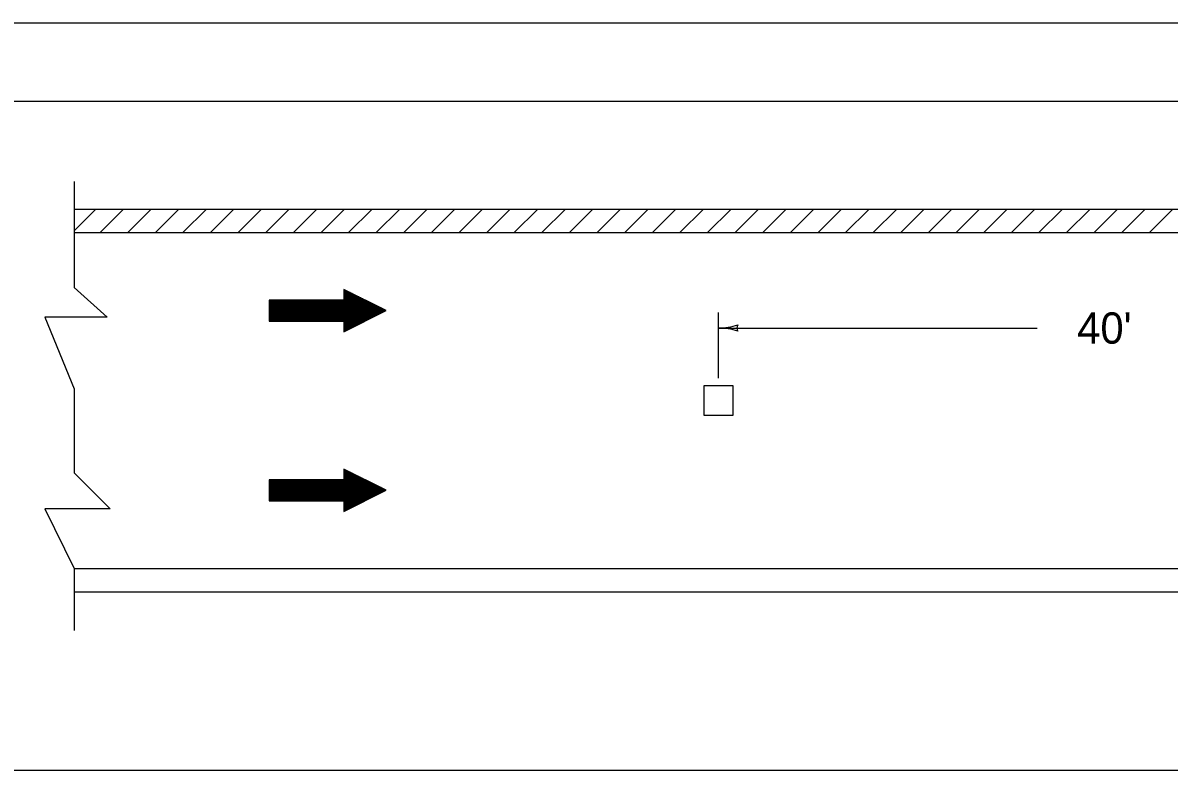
# Model space of a CAD drawing. Extents: x 1000 to 1075.5, y 1000 to 1022.
# Drawn here: x 1007.43 to 1014.77, y 1017.22 to 1022 of the extents above; entities that cross this region are included whole.
import ezdxf

# ---------------------------------------------------------------- set-up
doc = ezdxf.new("R2010")
doc.units = 0
doc.layers.add('Level 1', color=7, linetype='Continuous')
doc.layers.add('Level 10', color=7, linetype='Continuous')

msp = doc.modelspace()

# ---------------------------------------------------------------- linework, layer by layer
at = {"layer": 'Level 1'}
for p, q in [((1007.7577, 1020.6685), (1007.8977, 1020.8085)), ((1007.9244, 1020.6585), (1008.0744, 1020.8085)), ((1008.1012, 1020.6585), (1008.2512, 1020.8085)), ((1008.278, 1020.6585), (1008.428, 1020.8085)), ((1008.4548, 1020.6585), (1008.6048, 1020.8085)), ((1008.6315, 1020.6585), (1008.7815, 1020.8085)), ((1008.8083, 1020.6585), (1008.9583, 1020.8085)), ((1008.9851, 1020.6585), (1009.1351, 1020.8085)), ((1009.1618, 1020.6585), (1009.3118, 1020.8085)), ((1009.3387, 1020.6585), (1009.4887, 1020.8085)), ((1009.5154, 1020.6585), (1009.6654, 1020.8085)), ((1009.6922, 1020.6585), (1009.8422, 1020.8085)), ((1009.869, 1020.6585), (1010.019, 1020.8085)), ((1010.0458, 1020.6585), (1010.1958, 1020.8085)), ((1010.2225, 1020.6585), (1010.3725, 1020.8085)), ((1010.3993, 1020.6585), (1010.5493, 1020.8085)), ((1010.5761, 1020.6585), (1010.7261, 1020.8085)), ((1010.7528, 1020.6585), (1010.9028, 1020.8085)), ((1010.9297, 1020.6585), (1011.0797, 1020.8085)), ((1011.1064, 1020.6585), (1011.2564, 1020.8085)), ((1011.2832, 1020.6585), (1011.4332, 1020.8085)), ((1011.46, 1020.6585), (1011.61, 1020.8085)), ((1011.6368, 1020.6585), (1011.7868, 1020.8085)), ((1011.8135, 1020.6585), (1011.9635, 1020.8085)), ((1011.9903, 1020.6585), (1012.1403, 1020.8085)), ((1012.1671, 1020.6585), (1012.3171, 1020.8085)), ((1012.3438, 1020.6585), (1012.4938, 1020.8085)), ((1012.5206, 1020.6585), (1012.6706, 1020.8085)), ((1012.6974, 1020.6585), (1012.8474, 1020.8085)), ((1012.8742, 1020.6585), (1013.0242, 1020.8085)), ((1013.0509, 1020.6585), (1013.2009, 1020.8085)), ((1013.2278, 1020.6585), (1013.3778, 1020.8085)), ((1013.4045, 1020.6585), (1013.5545, 1020.8085)), ((1013.5813, 1020.6585), (1013.7313, 1020.8085)), ((1013.7581, 1020.6585), (1013.9081, 1020.8085)), ((1013.9348, 1020.6585), (1014.0848, 1020.8085)), ((1014.1116, 1020.6585), (1014.2616, 1020.8085)), ((1014.2884, 1020.6585), (1014.4384, 1020.8085)), ((1014.4652, 1020.6585), (1014.6152, 1020.8085)), ((1014.6419, 1020.6585), (1014.7919, 1020.8085)), ((1011.8827, 1019.7273), (1011.8827, 1020.1473)), ((1011.8827, 1020.0473), (1013.9224, 1020.0473)), ((1007, 1017.218), (1035.5, 1017.218))]:
    msp.add_line(p, q, dxfattribs=at)
for points in [[(1007.7577, 1020.9849), (1007.7577, 1020.3065), (1007.9688, 1020.117), (1007.5701, 1020.117), (1007.7577, 1019.6585), (1007.7577, 1019.1194), (1007.9888, 1018.8899), (1007.5701, 1018.8899)], [(1007.7577, 1020.8085), (1034.7577, 1020.8085)], [(1007.7577, 1020.6585), (1034.7577, 1020.6585)], [(1009.4843, 1020.2944), (1009.4838, 1020.2944)], [(1009.4978, 1020.2876), (1009.4838, 1020.2876)], [(1009.6208, 1020.2265), (1009.0077, 1020.2265)], [(1009.6275, 1020.2231), (1009.0077, 1020.2231)], [(1009.6412, 1020.2163), (1009.0077, 1020.2163)], [(1009.6548, 1020.2095), (1009.0077, 1020.2095)], [(1009.5114, 1020.2809), (1009.4838, 1020.2809)], [(1009.5251, 1020.2741), (1009.4838, 1020.2741)], [(1009.5388, 1020.2674), (1009.4838, 1020.2674)], [(1009.5524, 1020.2605), (1009.4838, 1020.2605)], [(1009.5662, 1020.2538), (1009.4838, 1020.2538)], [(1009.5797, 1020.2469), (1009.4838, 1020.2469)], [(1009.5934, 1020.2401), (1009.4838, 1020.2401)], [(1009.607, 1020.2333), (1009.4838, 1020.2333)], [(1009.6685, 1020.2027), (1009.0077, 1020.2027)], [(1009.6821, 1020.1959), (1009.0077, 1020.1959)], [(1009.696, 1020.1891), (1009.0077, 1020.1891)], [(1009.7095, 1020.1823), (1009.0077, 1020.1823)], [(1009.7233, 1020.1756), (1009.0077, 1020.1756)], [(1009.7368, 1020.1686), (1009.0077, 1020.1686)], [(1009.7368, 1020.1686), (1009.0077, 1020.1686)], [(1009.7505, 1020.1618), (1009.0077, 1020.1618)], [(1009.7483, 1020.1551), (1009.0077, 1020.1551)], [(1009.7346, 1020.1483), (1009.0077, 1020.1483)], [(1009.721, 1020.1414), (1009.0077, 1020.1414)], [(1009.7075, 1020.1346), (1009.0077, 1020.1346)], [(1009.694, 1020.1278), (1009.0077, 1020.1278)], [(1009.6805, 1020.121), (1009.0077, 1020.121)], [(1009.6668, 1020.1143), (1009.0077, 1020.1143)], [(1009.6532, 1020.1074), (1009.0077, 1020.1074)], [(1009.6398, 1020.1008), (1009.0077, 1020.1008)], [(1009.6261, 1020.0938), (1009.0077, 1020.0938)], [(1009.6125, 1020.0871), (1009.4838, 1020.0871)], [(1009.5992, 1020.0803), (1009.4838, 1020.0803)], [(1009.5992, 1020.0803), (1009.4838, 1020.0803)], [(1009.5855, 1020.0734), (1009.4838, 1020.0734)], [(1009.5718, 1020.0666), (1009.4838, 1020.0666)], [(1009.5583, 1020.0598), (1009.4838, 1020.0598)], [(1009.5448, 1020.0529), (1009.4838, 1020.0529)], [(1009.5313, 1020.0461), (1009.4838, 1020.0461)], [(1009.5178, 1020.0394), (1009.4838, 1020.0394)], [(1009.5041, 1020.0325), (1009.4838, 1020.0325)], [(1009.4905, 1020.0259), (1009.4838, 1020.0259)], [(1009.4843, 1019.1444), (1009.4838, 1019.1444)], [(1009.4978, 1019.1376), (1009.4838, 1019.1376)], [(1009.5114, 1019.1309), (1009.4838, 1019.1309)], [(1009.5251, 1019.1241), (1009.4838, 1019.1241)], [(1009.5388, 1019.1174), (1009.4838, 1019.1174)], [(1009.5524, 1019.1105), (1009.4838, 1019.1105)], [(1009.6208, 1019.0765), (1009.0077, 1019.0765)], [(1009.6276, 1019.0731), (1009.0077, 1019.0731)], [(1009.6412, 1019.0663), (1009.0077, 1019.0663)], [(1009.6548, 1019.0595), (1009.0077, 1019.0595)], [(1009.6686, 1019.0527), (1009.0077, 1019.0527)], [(1009.6821, 1019.0459), (1009.0077, 1019.0459)], [(1009.696, 1019.0391), (1009.0077, 1019.0391)], [(1009.5662, 1019.1038), (1009.4838, 1019.1038)], [(1009.5797, 1019.0969), (1009.4838, 1019.0969)], [(1009.5934, 1019.0901), (1009.4838, 1019.0901)], [(1009.6071, 1019.0833), (1009.4838, 1019.0833)], [(1009.7095, 1019.0323), (1009.0077, 1019.0323)], [(1009.7233, 1019.0256), (1009.0077, 1019.0256)], [(1009.7368, 1019.0186), (1009.0077, 1019.0186)], [(1009.7368, 1019.0186), (1009.0077, 1019.0186)], [(1009.7506, 1019.0118), (1009.0077, 1019.0118)], [(1009.7483, 1019.0051), (1009.0077, 1019.0051)], [(1009.7346, 1018.9983), (1009.0077, 1018.9983)], [(1009.7211, 1018.9914), (1009.0077, 1018.9914)], [(1009.7075, 1018.9846), (1009.0077, 1018.9846)], [(1009.694, 1018.9778), (1009.0077, 1018.9778)], [(1009.6805, 1018.971), (1009.0077, 1018.971)], [(1009.6668, 1018.9643), (1009.0077, 1018.9643)], [(1007.5701, 1018.8899), (1007.7577, 1018.5085), (1007.7577, 1018.1118)], [(1009.6532, 1018.9574), (1009.0077, 1018.9574)], [(1009.6398, 1018.9508), (1009.0077, 1018.9508)], [(1009.6261, 1018.9438), (1009.0077, 1018.9438)], [(1009.6126, 1018.9371), (1009.4838, 1018.9371)], [(1009.5992, 1018.9303), (1009.4838, 1018.9303)], [(1009.5992, 1018.9303), (1009.4838, 1018.9303)], [(1009.5855, 1018.9234), (1009.4838, 1018.9234)], [(1009.5718, 1018.9166), (1009.4838, 1018.9166)], [(1009.5583, 1018.9098), (1009.4838, 1018.9098)], [(1009.5448, 1018.9029), (1009.4838, 1018.9029)], [(1009.5313, 1018.8961), (1009.4838, 1018.8961)], [(1009.5178, 1018.8894), (1009.4838, 1018.8894)], [(1009.5041, 1018.8825), (1009.4838, 1018.8825)], [(1009.4905, 1018.8759), (1009.4838, 1018.8759)], [(1007.7577, 1018.5085), (1034.7577, 1018.5085)], [(1007.7577, 1018.3585), (1034.7577, 1018.3585)]]:
    msp.add_lwpolyline(points, dxfattribs=at)
for points in [[(1009.7562, 1020.1591), (1009.4838, 1020.2947), (1009.4838, 1020.2265), (1009.0077, 1020.2265), (1009.0077, 1020.0905), (1009.4838, 1020.0905), (1009.4838, 1020.0224)], [(1011.7889, 1019.4898), (1011.9764, 1019.4898), (1011.9764, 1019.6773), (1011.7889, 1019.6773)], [(1009.7562, 1019.0091), (1009.4838, 1019.1447), (1009.4838, 1019.0765), (1009.0077, 1019.0765), (1009.0077, 1018.9405), (1009.4838, 1018.9405), (1009.4838, 1018.8724)]]:
    msp.add_lwpolyline(points, close=True, dxfattribs=at)
for centre, radius, start, end in [((1011.8827, 1020.4379), 0.3906, 270, 288.66878), ((1012.0312, 1020.0472), 0.0312, 138.7746, 220.89129), ((1011.8827, 1020.4379), 0.3906, 269.98778, 270), ((1011.8827, 1019.6566), 0.3906, 71.34716, 89.99389)]:
    msp.add_arc(centre, radius, start, end, dxfattribs=at)
at = {"layer": 'Level 10'}
for p, q in [((1000, 1022), (1036, 1022)), ((1007, 1021.5), (1035.5, 1021.5))]:
    msp.add_line(p, q, dxfattribs=at)

# ---------------------------------------------------------------- texts
at = {"layer": 'Level 1'}
msp.add_text("40'", height=0.2, dxfattribs=at).set_placement((1014.1795, 1019.9473))

doc.saveas('drawing.dxf')
